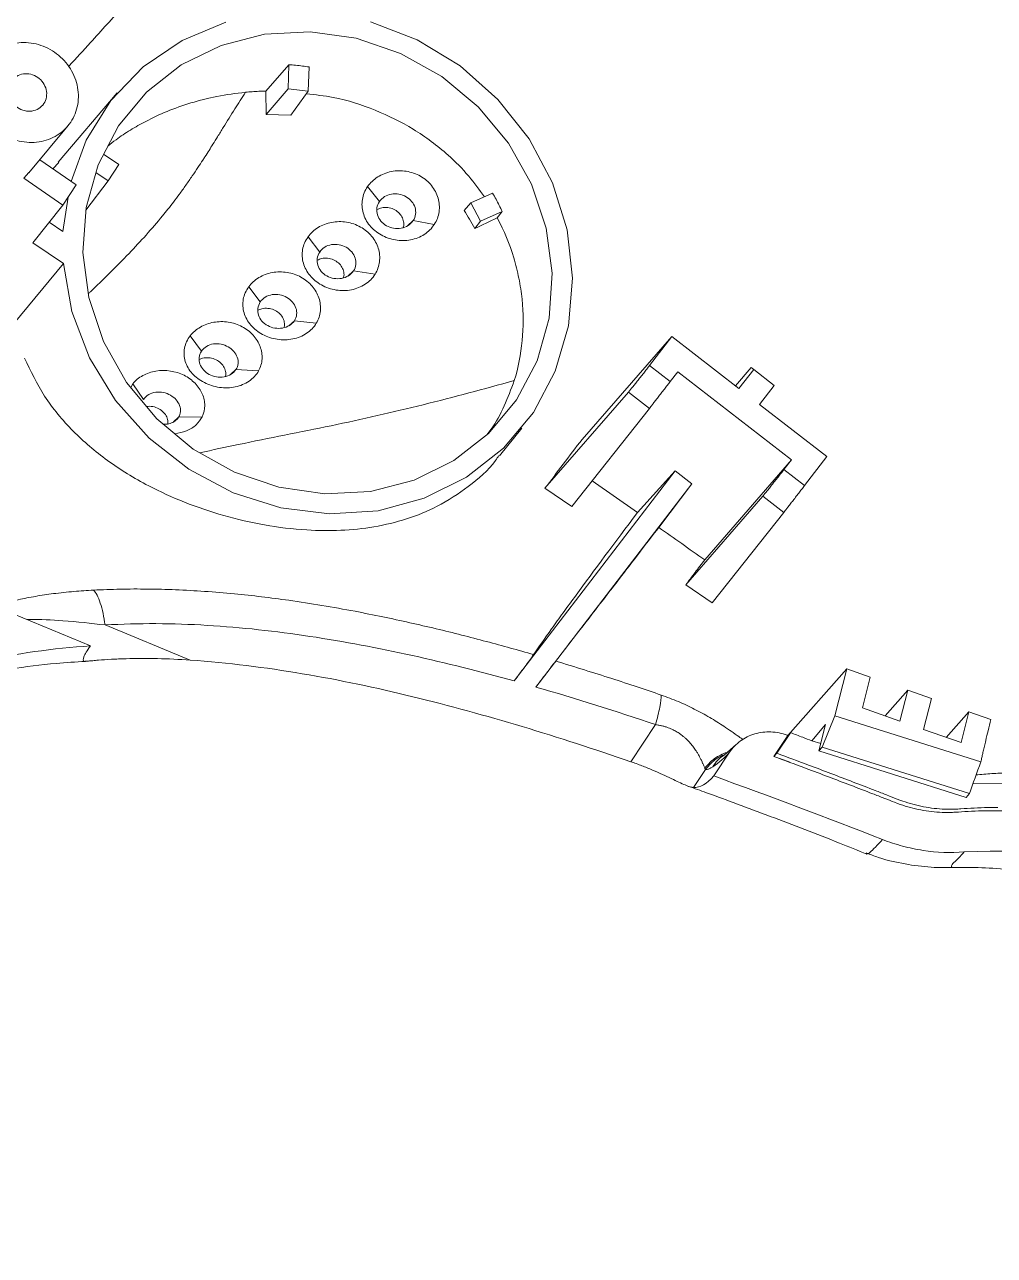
# Model space of a CAD drawing. Header units: inches. Extents: x 1424 to 4050, y 1126 to 1517.
# Drawn here: x 2756.88 to 2779.24, y 1228.74 to 1257.14 of the extents above; entities that cross this region are included whole.
import ezdxf

# ---------------------------------------------------------------- set-up
doc = ezdxf.new("R2010")
doc.units = ezdxf.units.IN
doc.header["$LTSCALE"] = 15

msp = doc.modelspace()

# ---------------------------------------------------------------- linework, layer by layer
at = {"color": 7, "linetype": 'Continuous', "lineweight": 15}
for p, q in [((2762.973, 1256.216), (2762.44, 1255.608)), ((2762.953, 1255.66), (2762.973, 1256.216)), ((2763.421, 1255.609), (2763.441, 1256.165)), ((2759.016, 1255.569), (2757.653, 1253.971)), ((2762.44, 1255.608), (2762.451, 1255.066)), ((2762.451, 1255.066), (2762.953, 1255.66)), ((2762.953, 1255.66), (2763.421, 1255.609)), ((2763.421, 1255.609), (2763.018, 1255.055)), ((2762.451, 1255.066), (2763.018, 1255.055)), ((2756.98, 1253.723), (2757.884, 1254.813)), ((2759.05, 1253.911), (2758.701, 1254.152)), ((2757.228, 1254.022), (2758.067, 1253.443)), ((2757.53, 1253.813), (2757.666, 1253.958)), ((2758.803, 1253.539), (2759.05, 1253.911)), ((2756.858, 1253.599), (2756.973, 1253.729)), ((2757.758, 1252.979), (2756.858, 1253.599)), ((2758.803, 1253.539), (2758.523, 1253.732)), ((2758.067, 1253.443), (2757.758, 1252.979)), ((2758.292, 1252.859), (2758.803, 1253.539)), ((2765.062, 1253.059), (2764.789, 1253.403)), ((2757.072, 1252.109), (2757.758, 1252.979)), ((2757.761, 1252.369), (2757.881, 1253.163)), ((2767.172, 1253.026), (2767.012, 1252.855)), ((2767.172, 1253.026), (2767.672, 1253.25)), ((2767.392, 1252.603), (2767.172, 1253.026)), ((2767.892, 1252.828), (2767.392, 1252.603)), ((2767.778, 1252.681), (2767.892, 1252.828)), ((2757.447, 1252.585), (2757.761, 1252.369)), ((2766.327, 1252.53), (2765.839, 1252.62)), ((2767.392, 1252.603), (2767.262, 1252.44)), ((2763.683, 1251.894), (2763.414, 1252.242)), ((2757.773, 1251.626), (2757.072, 1252.109)), ((2757.773, 1251.626), (2756.64, 1250.255)), ((2764.96, 1251.383), (2764.464, 1251.458)), ((2762.313, 1250.741), (2762.048, 1251.092)), ((2763.606, 1250.253), (2763.1, 1250.31)), ((2760.958, 1249.605), (2760.699, 1249.962)), ((2771.803, 1249.944), (2769.734, 1247.57)), ((2771.29, 1249.276), (2771.803, 1249.944)), ((2771.803, 1249.944), (2773.351, 1248.743)), ((2762.274, 1249.152), (2761.753, 1249.182)), ((2771.767, 1248.906), (2771.29, 1249.276)), ((2771.939, 1249.132), (2771.767, 1248.906)), ((2774.56, 1247.099), (2771.939, 1249.132)), ((2773.634, 1249.227), (2773.268, 1248.807)), ((2773.351, 1248.743), (2773.691, 1249.186)), ((2773.691, 1249.186), (2773.634, 1249.227)), ((2773.691, 1249.186), (2774.167, 1248.816)), ((2759.325, 1248.771), (2759.372, 1248.856)), ((2759.624, 1248.495), (2759.372, 1248.856)), ((2774.167, 1248.816), (2773.827, 1248.374)), ((2768.877, 1246.442), (2770.802, 1248.662)), ((2770.802, 1248.662), (2771.287, 1248.286)), ((2771.287, 1248.286), (2769.494, 1246.02)), ((2773.827, 1248.374), (2775.376, 1247.173)), ((2760.974, 1248.092), (2760.431, 1248.083)), ((2767.827, 1247.19), (2768.344, 1247.831)), ((2772.561, 1244.793), (2774.56, 1247.099)), ((2774.387, 1246.874), (2774.56, 1247.099)), ((2775.376, 1247.173), (2774.864, 1246.505)), ((2768.167, 1241.997), (2771.882, 1246.842)), ((2771.882, 1246.842), (2771.012, 1245.882)), ((2771.882, 1246.842), (2772.263, 1246.547)), ((2774.864, 1246.505), (2774.387, 1246.874)), ((2772.263, 1246.547), (2768.667, 1241.856)), ((2769.966, 1246.616), (2771.012, 1245.882)), ((2771.502, 1245.538), (2772.263, 1246.547)), ((2768.877, 1246.442), (2769.494, 1246.02)), ((2772.128, 1244.217), (2773.899, 1246.26)), ((2773.899, 1246.26), (2774.384, 1245.884)), ((2774.384, 1245.884), (2772.736, 1243.8)), ((2772.128, 1244.217), (2772.736, 1243.8)), ((2758.4, 1242.805), (2756.614, 1243.543)), ((2758.735, 1243.288), (2760.698, 1242.477)), ((2775.838, 1242.276), (2774.479, 1240.738)), ((2775.562, 1241.194), (2775.838, 1242.276)), ((2776.38, 1242.086), (2775.838, 1242.276)), ((2776.38, 1242.086), (2776.198, 1241.373)), ((2777.247, 1241.782), (2776.723, 1241.189)), ((2777.065, 1241.069), (2777.247, 1241.782)), ((2777.789, 1241.592), (2777.247, 1241.782)), ((2777.065, 1241.069), (2776.198, 1241.373)), ((2777.789, 1241.592), (2777.607, 1240.879)), ((2775.271, 1240.472), (2775.562, 1241.194)), ((2775.562, 1241.194), (2778.929, 1240.128)), ((2778.133, 1240.695), (2778.656, 1241.288)), ((2778.656, 1241.288), (2778.474, 1240.575)), ((2779.16, 1241.111), (2778.656, 1241.288)), ((2771.427, 1240.989), (2770.857, 1240.134)), ((2774.54, 1240.803), (2774.223, 1240.328)), ((2774.54, 1240.803), (2774.48, 1240.738)), ((2775.031, 1240.615), (2775.35, 1240.991)), ((2775.35, 1240.991), (2775.196, 1240.384)), ((2778.474, 1240.575), (2777.607, 1240.879)), ((2773.289, 1240.533), (2773.015, 1240.289)), ((2774.159, 1240.256), (2774.48, 1240.738)), ((2775.238, 1240.55), (2775.031, 1240.615)), ((2773.135, 1240.351), (2772.771, 1239.804)), ((2774.159, 1240.256), (2774.223, 1240.328)), ((2774.293, 1240.206), (2774.521, 1240.12)), ((2774.531, 1240.117), (2774.293, 1240.206)), ((2775.271, 1240.472), (2775.196, 1240.384)), ((2775.196, 1240.384), (2778.593, 1239.308)), ((2778.664, 1239.397), (2775.271, 1240.472)), ((2772.582, 1239.953), (2772.305, 1239.538)), ((2779.488, 1239.642), (2778.746, 1239.625)), ((2778.593, 1239.308), (2778.664, 1239.397))]:
    msp.add_line(p, q, dxfattribs=at)
at = {"color": 8, "linetype": 'Continuous', "lineweight": 15}
for p, q in [((2765.707, 1252.498), (2765.839, 1252.62)), ((2764.334, 1251.339), (2764.464, 1251.458)), ((2762.973, 1250.194), (2763.1, 1250.31)), ((2761.63, 1249.069), (2761.753, 1249.182)), ((2760.314, 1247.976), (2760.431, 1248.083))]:
    msp.add_line(p, q, dxfattribs=at)
at = {"color": 7, "linetype": 'Continuous', "lineweight": 15, "flags": 128}
for points in [[(2764.855, 1257.206), (2765.932, 1256.792), (2766.924, 1256.188), (2767.795, 1255.416), (2768.512, 1254.505), (2769.05, 1253.488), (2769.388, 1252.404), (2769.513, 1251.291), (2769.422, 1250.192), (2769.117, 1249.146), (2768.61, 1248.193), (2767.92, 1247.366), (2767.071, 1246.698), (2766.096, 1246.212), (2765.03, 1245.926), (2763.912, 1245.851), (2762.784, 1245.99), (2761.688, 1246.337), (2760.663, 1246.881), (2759.748, 1247.599), (2758.976, 1248.468), (2758.376, 1249.453), (2757.97, 1250.519), (2757.773, 1251.626), (2757.773, 1251.626)], [(2757.95, 1253.524), (2758.298, 1254.474), (2758.869, 1255.389), (2759.615, 1256.165), (2760.51, 1256.775), (2761.52, 1257.196)], [(2768.225, 1248.483), (2767.577, 1247.706), (2766.779, 1247.08), (2765.859, 1246.629), (2764.854, 1246.371), (2763.802, 1246.315), (2762.743, 1246.465), (2761.719, 1246.814), (2760.768, 1247.348), (2759.928, 1248.047), (2759.23, 1248.885), (2758.701, 1249.828), (2758.362, 1250.842), (2758.225, 1251.886), (2758.296, 1252.921), (2758.573, 1253.907), (2759.043, 1254.806), (2759.691, 1255.584), (2760.49, 1256.21), (2761.409, 1256.661), (2762.414, 1256.919), (2763.466, 1256.974), (2764.525, 1256.825), (2765.549, 1256.476), (2766.5, 1255.942), (2767.34, 1255.242), (2768.039, 1254.405), (2768.567, 1253.461), (2768.907, 1252.448), (2769.043, 1251.403), (2768.972, 1250.368), (2768.696, 1249.382), (2768.225, 1248.483)], [(2774.48, 1240.738), (2774.471, 1240.741), (2774.465, 1240.743)]]:
    msp.add_lwpolyline(points, dxfattribs=at)
at = {"color": 7, "linetype": 'Continuous', "lineweight": 15}
msp.add_arc((2779.222, 1227.597), 10.475, 41.7768, 93.7004, dxfattribs=at)
for points, knots in [([(2750.883, 1252.452), (2751.082, 1252.62), (2751.505, 1252.975), (2752.177, 1253.538), (2752.964, 1254.199), (2753.826, 1254.929), (2754.997, 1255.946), (2756.382, 1257.209), (2757.893, 1258.726), (2759.447, 1260.423), (2760.741, 1261.931), (2761.848, 1263.284), (2762.552, 1264.167), (2763.168, 1264.956), (2763.698, 1265.642), (2764.046, 1266.1), (2764.219, 1266.328)], [0, 0, 0, 0, 0.0413079, 0.0874621, 0.1384359, 0.2032759, 0.2648709, 0.3814118, 0.4959422, 0.598211, 0.7386187, 0.8029714, 0.8674265, 0.9121455, 0.9563352, 1, 1, 1, 1]), ([(2774.743, 1266.264), (2775.16, 1265.848), (2775.586, 1265.444), (2776.462, 1264.67), (2776.913, 1264.301), (2778.306, 1263.251), (2779.286, 1262.624), (2780.831, 1261.787), (2781.359, 1261.526), (2782.424, 1261.045), (2782.961, 1260.824), (2784.047, 1260.423), (2784.595, 1260.242), (2785.701, 1259.919), (2786.26, 1259.777), (2787.946, 1259.392), (2789.084, 1259.19), (2790.787, 1258.866), (2791.353, 1258.754), (2792.479, 1258.508), (2793.039, 1258.373), (2795.817, 1257.637), (2797.981, 1256.848), (2801.151, 1255.414), (2802.195, 1254.894), (2803.743, 1254.056), (2804.257, 1253.766), (2805.277, 1253.169), (2805.783, 1252.862), (2808.28, 1251.293), (2810.186, 1249.926), (2813.817, 1246.969), (2815.541, 1245.379), (2817.559, 1243.223), (2817.957, 1242.783), (2818.733, 1241.887), (2819.112, 1241.432), (2820.218, 1240.047), (2820.916, 1239.094), (2821.567, 1238.109)], [0, 0, 0, 0, 0.03125, 0.03125, 0.0625, 0.0625, 0.125, 0.125, 0.15625, 0.15625, 0.1875, 0.1875, 0.21875, 0.21875, 0.25, 0.25, 0.3125, 0.3125, 0.34375, 0.34375, 0.375, 0.375, 0.5, 0.5, 0.5625, 0.5625, 0.59375, 0.59375, 0.625, 0.625, 0.75, 0.75, 0.875, 0.875, 0.90625, 0.90625, 0.9375, 0.9375, 1, 1, 1, 1]), ([(2756.33, 1254.646), (2756.2, 1254.736), (2756.086, 1254.849), (2755.908, 1255.108), (2755.844, 1255.252), (2755.775, 1255.551), (2755.77, 1255.705), (2755.821, 1255.998), (2755.876, 1256.137), (2756.038, 1256.381), (2756.145, 1256.484), (2756.394, 1256.641), (2756.537, 1256.693), (2756.835, 1256.738), (2756.991, 1256.731), (2757.293, 1256.659), (2757.439, 1256.594), (2757.699, 1256.415), (2757.813, 1256.301), (2757.991, 1256.043), (2758.055, 1255.898), (2758.124, 1255.6), (2758.129, 1255.446), (2758.078, 1255.153), (2758.023, 1255.013), (2757.861, 1254.77), (2757.754, 1254.666), (2757.505, 1254.51), (2757.362, 1254.458), (2757.064, 1254.412), (2756.908, 1254.419), (2756.606, 1254.492), (2756.46, 1254.557), (2756.33, 1254.646)], [0, 0, 0, 0, 0.0625, 0.0625, 0.125, 0.125, 0.1875, 0.1875, 0.25, 0.25, 0.3125, 0.3125, 0.375, 0.375, 0.4375, 0.4375, 0.5, 0.5, 0.5625, 0.5625, 0.625, 0.625, 0.6875, 0.6875, 0.75, 0.75, 0.8125, 0.8125, 0.875, 0.875, 0.9375, 0.9375, 1, 1, 1, 1]), ([(2763.441, 1256.165), (2763.389, 1256.172), (2763.285, 1256.187), (2763.129, 1256.204), (2763.025, 1256.212), (2762.973, 1256.216)], [0, 0, 0, 0, 0.33338, 0.66662, 1, 1, 1, 1]), ([(2756.717, 1255.227), (2756.815, 1255.16), (2756.936, 1255.131), (2757.16, 1255.165), (2757.261, 1255.228), (2757.383, 1255.41), (2757.403, 1255.529), (2757.351, 1255.752), (2757.279, 1255.857), (2757.084, 1255.991), (2756.963, 1256.02), (2756.739, 1255.986), (2756.638, 1255.923), (2756.516, 1255.74), (2756.496, 1255.622), (2756.548, 1255.398), (2756.62, 1255.294), (2756.717, 1255.227)], [0, 0, 0, 0, 0.125, 0.125, 0.25, 0.25, 0.375, 0.375, 0.5, 0.5, 0.625, 0.625, 0.75, 0.75, 0.875, 0.875, 1, 1, 1, 1]), ([(2761.969, 1255.58), (2761.75, 1255.553), (2761.324, 1255.5), (2760.72, 1255.345), (2760.17, 1255.15), (2759.706, 1254.934), (2759.317, 1254.711), (2759.024, 1254.519), (2758.86, 1254.387), (2758.797, 1254.337)], [0, 0, 0, 0, 0.188322, 0.366037, 0.533289, 0.690247, 0.810237, 0.927923, 1, 1, 1, 1]), ([(2761.969, 1255.58), (2762.022, 1255.585), (2762.126, 1255.594), (2762.283, 1255.603), (2762.388, 1255.606), (2762.44, 1255.608)], [0, 0, 0, 0, 0.333724, 0.66696, 1, 1, 1, 1]), ([(2763.376, 1255.547), (2763.584, 1255.523), (2764.131, 1255.461), (2764.968, 1255.189), (2765.867, 1254.747), (2766.579, 1254.213), (2767.118, 1253.674), (2767.365, 1253.328), (2767.481, 1253.165)], [0, 0, 0, 0, 0.125811, 0.330685, 0.529913, 0.735304, 0.875297, 1, 1, 1, 1]), ([(2764.789, 1253.403), (2764.819, 1253.447), (2764.854, 1253.487), (2764.932, 1253.562), (2764.976, 1253.597), (2765.07, 1253.656), (2765.12, 1253.681), (2765.225, 1253.723), (2765.28, 1253.74), (2765.449, 1253.774), (2765.567, 1253.776), (2765.795, 1253.739), (2765.907, 1253.7), (2766.055, 1253.616), (2766.103, 1253.583), (2766.189, 1253.51), (2766.228, 1253.47), (2766.297, 1253.384), (2766.328, 1253.337), (2766.379, 1253.241), (2766.399, 1253.191), (2766.444, 1253.036), (2766.451, 1252.929), (2766.423, 1252.719), (2766.384, 1252.62), (2766.327, 1252.53)], [0, 0, 0, 0, 0.0625, 0.0625, 0.125, 0.125, 0.1875, 0.1875, 0.25, 0.25, 0.375, 0.375, 0.5, 0.5, 0.5625, 0.5625, 0.625, 0.625, 0.6875, 0.6875, 0.75, 0.75, 0.875, 0.875, 1, 1, 1, 1]), ([(2766.327, 1252.53), (2766.297, 1252.484), (2766.263, 1252.442), (2766.186, 1252.365), (2766.142, 1252.33), (2766.048, 1252.269), (2765.998, 1252.244), (2765.892, 1252.202), (2765.836, 1252.185), (2765.666, 1252.153), (2765.545, 1252.152), (2765.314, 1252.192), (2765.2, 1252.232), (2765.049, 1252.318), (2765, 1252.351), (2764.913, 1252.424), (2764.873, 1252.464), (2764.766, 1252.594), (2764.715, 1252.691), (2764.672, 1252.847), (2764.663, 1252.899), (2764.657, 1253.004), (2764.659, 1253.058), (2764.685, 1253.213), (2764.727, 1253.313), (2764.789, 1253.403)], [0, 0, 0, 0, 0.0625, 0.0625, 0.125, 0.125, 0.1875, 0.1875, 0.25, 0.25, 0.375, 0.375, 0.5, 0.5, 0.5625, 0.5625, 0.625, 0.625, 0.75, 0.75, 0.8125, 0.8125, 0.875, 0.875, 1, 1, 1, 1]), ([(2765.062, 1253.059), (2765.032, 1253.014), (2765.012, 1252.963), (2764.997, 1252.858), (2765.002, 1252.804), (2765.032, 1252.701), (2765.059, 1252.651), (2765.13, 1252.566), (2765.175, 1252.529), (2765.325, 1252.445), (2765.448, 1252.424), (2765.678, 1252.466), (2765.78, 1252.53), (2765.839, 1252.62)], [0, 0, 0, 0, 0.125, 0.125, 0.25, 0.25, 0.375, 0.375, 0.5, 0.5, 0.75, 0.75, 1, 1, 1, 1]), ([(2765.839, 1252.62), (2765.869, 1252.665), (2765.888, 1252.715), (2765.902, 1252.818), (2765.897, 1252.871), (2765.85, 1253.022), (2765.774, 1253.113), (2765.624, 1253.199), (2765.569, 1253.219), (2765.453, 1253.24), (2765.394, 1253.241), (2765.223, 1253.212), (2765.122, 1253.149), (2765.062, 1253.059)], [0, 0, 0, 0, 0.125, 0.125, 0.25, 0.25, 0.5, 0.5, 0.625, 0.625, 0.75, 0.75, 1, 1, 1, 1]), ([(2767.892, 1252.828), (2767.869, 1252.875), (2767.824, 1252.971), (2767.75, 1253.112), (2767.698, 1253.204), (2767.672, 1253.25)], [0, 0, 0, 0, 0.33338, 0.66662, 1, 1, 1, 1]), ([(2765.605, 1252.46), (2765.608, 1252.465), (2765.627, 1252.507), (2765.621, 1252.596), (2765.584, 1252.712), (2765.503, 1252.814), (2765.389, 1252.889), (2765.253, 1252.926), (2765.118, 1252.923), (2765.042, 1252.888), (2765.008, 1252.873)], [0, 0, 0, 0, 0.022625, 0.159161, 0.298187, 0.439692, 0.584069, 0.731285, 0.876978, 1, 1, 1, 1]), ([(2767.012, 1252.855), (2767.053, 1252.787), (2767.137, 1252.649), (2767.22, 1252.51), (2767.262, 1252.44)], [0, 0, 0, 0, 0.495847, 1, 1, 1, 1]), ([(2763.414, 1252.242), (2763.475, 1252.327), (2763.554, 1252.401), (2763.694, 1252.488), (2763.744, 1252.512), (2763.848, 1252.552), (2763.904, 1252.568), (2764.071, 1252.6), (2764.189, 1252.602), (2764.415, 1252.565), (2764.526, 1252.526), (2764.723, 1252.416), (2764.811, 1252.343), (2764.916, 1252.217), (2764.947, 1252.172), (2764.998, 1252.078), (2765.019, 1252.03), (2765.05, 1251.929), (2765.06, 1251.877), (2765.069, 1251.774), (2765.068, 1251.723), (2765.05, 1251.568), (2765.015, 1251.472), (2764.96, 1251.383)], [0, 0, 0, 0, 0.125, 0.125, 0.1875, 0.1875, 0.25, 0.25, 0.375, 0.375, 0.5, 0.5, 0.625, 0.625, 0.6875, 0.6875, 0.75, 0.75, 0.8125, 0.8125, 0.875, 0.875, 1, 1, 1, 1]), ([(2767.778, 1252.681), (2767.936, 1252.383), (2768.062, 1252.077), (2768.204, 1251.607), (2768.244, 1251.448), (2768.308, 1251.128), (2768.333, 1250.966), (2768.382, 1250.481), (2768.383, 1250.163), (2768.323, 1249.535), (2768.262, 1249.224), (2768.171, 1248.926)], [0, 0, 0, 0, 0.25, 0.25, 0.375, 0.375, 0.5, 0.5, 0.75, 0.75, 1, 1, 1, 1]), ([(2764.96, 1251.383), (2764.931, 1251.337), (2764.898, 1251.295), (2764.822, 1251.217), (2764.778, 1251.181), (2764.684, 1251.12), (2764.634, 1251.094), (2764.528, 1251.051), (2764.472, 1251.034), (2764.3, 1251), (2764.179, 1250.999), (2764.003, 1251.027), (2763.944, 1251.042), (2763.832, 1251.081), (2763.778, 1251.105), (2763.675, 1251.162), (2763.626, 1251.195), (2763.538, 1251.268), (2763.497, 1251.307), (2763.389, 1251.437), (2763.337, 1251.534), (2763.293, 1251.689), (2763.285, 1251.741), (2763.278, 1251.846), (2763.281, 1251.899), (2763.308, 1252.054), (2763.351, 1252.153), (2763.414, 1252.242)], [0, 0, 0, 0, 0.0625, 0.0625, 0.125, 0.125, 0.1875, 0.1875, 0.25, 0.25, 0.375, 0.375, 0.4375, 0.4375, 0.5, 0.5, 0.5625, 0.5625, 0.625, 0.625, 0.75, 0.75, 0.8125, 0.8125, 0.875, 0.875, 1, 1, 1, 1]), ([(2763.683, 1251.894), (2763.653, 1251.849), (2763.634, 1251.798), (2763.62, 1251.694), (2763.624, 1251.641), (2763.656, 1251.539), (2763.683, 1251.49), (2763.754, 1251.406), (2763.799, 1251.369), (2763.95, 1251.286), (2764.073, 1251.265), (2764.303, 1251.306), (2764.405, 1251.37), (2764.464, 1251.458)], [0, 0, 0, 0, 0.125, 0.125, 0.25, 0.25, 0.375, 0.375, 0.5, 0.5, 0.75, 0.75, 1, 1, 1, 1]), ([(2764.464, 1251.458), (2764.493, 1251.503), (2764.511, 1251.552), (2764.524, 1251.654), (2764.519, 1251.706), (2764.471, 1251.855), (2764.395, 1251.945), (2764.245, 1252.031), (2764.189, 1252.051), (2764.074, 1252.073), (2764.015, 1252.074), (2763.843, 1252.046), (2763.742, 1251.983), (2763.683, 1251.894)], [0, 0, 0, 0, 0.125, 0.125, 0.25, 0.25, 0.5, 0.5, 0.625, 0.625, 0.75, 0.75, 1, 1, 1, 1]), ([(2764.228, 1251.298), (2764.231, 1251.303), (2764.249, 1251.344), (2764.242, 1251.431), (2764.204, 1251.546), (2764.12, 1251.647), (2764.005, 1251.722), (2763.868, 1251.757), (2763.735, 1251.754), (2763.662, 1251.721), (2763.63, 1251.706)], [0, 0, 0, 0, 0.018948, 0.15662, 0.297759, 0.44185, 0.588738, 0.738101, 0.884306, 1, 1, 1, 1]), ([(2762.048, 1251.092), (2762.11, 1251.175), (2762.189, 1251.246), (2762.328, 1251.331), (2762.378, 1251.354), (2762.481, 1251.393), (2762.536, 1251.409), (2762.702, 1251.44), (2762.819, 1251.441), (2763.044, 1251.405), (2763.154, 1251.368), (2763.35, 1251.26), (2763.438, 1251.189), (2763.544, 1251.067), (2763.575, 1251.023), (2763.627, 1250.932), (2763.649, 1250.885), (2763.681, 1250.787), (2763.692, 1250.736), (2763.703, 1250.636), (2763.704, 1250.586), (2763.69, 1250.435), (2763.658, 1250.34), (2763.606, 1250.253)], [0, 0, 0, 0, 0.125, 0.125, 0.1875, 0.1875, 0.25, 0.25, 0.375, 0.375, 0.5, 0.5, 0.625, 0.625, 0.6875, 0.6875, 0.75, 0.75, 0.8125, 0.8125, 0.875, 0.875, 1, 1, 1, 1]), ([(2763.606, 1250.253), (2763.578, 1250.206), (2763.546, 1250.164), (2763.471, 1250.085), (2763.428, 1250.049), (2763.335, 1249.987), (2763.285, 1249.96), (2763.178, 1249.917), (2763.121, 1249.9), (2762.948, 1249.865), (2762.825, 1249.863), (2762.646, 1249.89), (2762.587, 1249.904), (2762.473, 1249.943), (2762.418, 1249.966), (2762.261, 1250.05), (2762.169, 1250.123), (2762.059, 1250.251), (2762.027, 1250.297), (2761.975, 1250.391), (2761.954, 1250.442), (2761.925, 1250.544), (2761.916, 1250.595), (2761.909, 1250.699), (2761.912, 1250.752), (2761.939, 1250.905), (2761.984, 1251.004), (2762.048, 1251.092)], [0, 0, 0, 0, 0.0625, 0.0625, 0.125, 0.125, 0.1875, 0.1875, 0.25, 0.25, 0.375, 0.375, 0.4375, 0.4375, 0.5, 0.5, 0.625, 0.625, 0.6875, 0.6875, 0.75, 0.75, 0.8125, 0.8125, 0.875, 0.875, 1, 1, 1, 1]), ([(2762.313, 1250.741), (2762.284, 1250.696), (2762.265, 1250.646), (2762.252, 1250.543), (2762.257, 1250.49), (2762.29, 1250.389), (2762.317, 1250.341), (2762.389, 1250.258), (2762.434, 1250.223), (2762.585, 1250.141), (2762.709, 1250.119), (2762.94, 1250.16), (2763.043, 1250.223), (2763.1, 1250.31)], [0, 0, 0, 0, 0.125, 0.125, 0.25, 0.25, 0.375, 0.375, 0.5, 0.5, 0.75, 0.75, 1, 1, 1, 1]), ([(2763.1, 1250.31), (2763.129, 1250.354), (2763.146, 1250.402), (2763.157, 1250.502), (2763.152, 1250.553), (2763.103, 1250.699), (2763.027, 1250.789), (2762.827, 1250.903), (2762.703, 1250.929), (2762.474, 1250.892), (2762.372, 1250.83), (2762.313, 1250.741)], [0, 0, 0, 0, 0.125, 0.125, 0.25, 0.25, 0.5, 0.5, 0.75, 0.75, 1, 1, 1, 1]), ([(2762.862, 1250.15), (2762.864, 1250.154), (2762.881, 1250.193), (2762.872, 1250.279), (2762.833, 1250.393), (2762.748, 1250.494), (2762.629, 1250.567), (2762.491, 1250.601), (2762.361, 1250.597), (2762.291, 1250.564), (2762.262, 1250.551)], [0, 0, 0, 0, 0.014831, 0.154367, 0.297593, 0.44499, 0.595576, 0.746346, 0.893527, 1, 1, 1, 1]), ([(2760.699, 1249.962), (2760.73, 1250.001), (2760.765, 1250.037), (2760.843, 1250.104), (2760.886, 1250.135), (2760.979, 1250.188), (2761.027, 1250.211), (2761.13, 1250.248), (2761.184, 1250.263), (2761.349, 1250.292), (2761.464, 1250.294), (2761.687, 1250.259), (2761.796, 1250.222), (2761.991, 1250.119), (2762.078, 1250.052), (2762.219, 1249.896), (2762.275, 1249.807), (2762.327, 1249.667), (2762.34, 1249.618), (2762.354, 1249.522), (2762.357, 1249.474), (2762.351, 1249.378), (2762.343, 1249.33), (2762.316, 1249.239), (2762.298, 1249.195), (2762.274, 1249.152)], [0, 0, 0, 0, 0.0625, 0.0625, 0.125, 0.125, 0.1875, 0.1875, 0.25, 0.25, 0.375, 0.375, 0.5, 0.5, 0.625, 0.625, 0.75, 0.75, 0.8125, 0.8125, 0.875, 0.875, 0.9375, 0.9375, 1, 1, 1, 1]), ([(2762.274, 1249.152), (2762.248, 1249.106), (2762.217, 1249.062), (2762.144, 1248.983), (2762.102, 1248.947), (2761.964, 1248.852), (2761.854, 1248.806), (2761.62, 1248.758), (2761.495, 1248.755), (2761.311, 1248.78), (2761.25, 1248.794), (2761.133, 1248.83), (2761.077, 1248.853), (2760.97, 1248.909), (2760.919, 1248.941), (2760.826, 1249.011), (2760.783, 1249.049), (2760.707, 1249.133), (2760.675, 1249.177), (2760.621, 1249.27), (2760.6, 1249.32), (2760.555, 1249.47), (2760.548, 1249.576), (2760.576, 1249.727), (2760.593, 1249.777), (2760.638, 1249.873), (2760.666, 1249.918), (2760.699, 1249.962)], [0, 0, 0, 0, 0.0625, 0.0625, 0.125, 0.125, 0.25, 0.25, 0.375, 0.375, 0.4375, 0.4375, 0.5, 0.5, 0.5625, 0.5625, 0.625, 0.625, 0.6875, 0.6875, 0.75, 0.75, 0.875, 0.875, 0.9375, 0.9375, 1, 1, 1, 1]), ([(2760.958, 1249.605), (2760.929, 1249.561), (2760.911, 1249.511), (2760.899, 1249.409), (2760.906, 1249.358), (2760.939, 1249.259), (2760.967, 1249.212), (2761.04, 1249.132), (2761.085, 1249.097), (2761.186, 1249.044), (2761.243, 1249.025), (2761.36, 1249.006), (2761.421, 1249.005), (2761.537, 1249.025), (2761.592, 1249.045), (2761.687, 1249.103), (2761.725, 1249.14), (2761.753, 1249.182)], [0, 0, 0, 0, 0.125, 0.125, 0.25, 0.25, 0.375, 0.375, 0.5, 0.5, 0.625, 0.625, 0.75, 0.75, 0.875, 0.875, 1, 1, 1, 1]), ([(2761.753, 1249.182), (2761.78, 1249.225), (2761.796, 1249.271), (2761.806, 1249.368), (2761.8, 1249.417), (2761.75, 1249.56), (2761.674, 1249.648), (2761.524, 1249.734), (2761.468, 1249.756), (2761.352, 1249.779), (2761.291, 1249.781), (2761.176, 1249.764), (2761.122, 1249.745), (2761.027, 1249.687), (2760.988, 1249.65), (2760.958, 1249.605)], [0, 0, 0, 0, 0.125, 0.125, 0.25, 0.25, 0.5, 0.5, 0.625, 0.625, 0.75, 0.75, 0.875, 0.875, 1, 1, 1, 1]), ([(2756.88, 1249.448), (2757.021, 1249.149), (2757.308, 1248.541), (2757.969, 1247.754), (2758.776, 1247.062), (2759.651, 1246.524), (2760.562, 1246.107), (2761.462, 1245.801), (2762.419, 1245.579), (2763.332, 1245.468), (2764.181, 1245.459), (2764.956, 1245.54), (2765.702, 1245.722), (2766.438, 1246.022), (2767.126, 1246.474), (2767.601, 1246.878), (2767.792, 1247.16), (2767.817, 1247.196)], [0, 0, 0, 0, 0.082904, 0.168339, 0.251181, 0.336222, 0.402664, 0.470798, 0.537361, 0.606607, 0.663523, 0.721898, 0.783021, 0.84546, 0.916301, 0.989069, 1, 1, 1, 1]), ([(2761.511, 1249.022), (2761.512, 1249.024), (2761.527, 1249.061), (2761.517, 1249.144), (2761.475, 1249.257), (2761.386, 1249.357), (2761.264, 1249.429), (2761.124, 1249.46), (2760.998, 1249.454), (2760.934, 1249.423), (2760.909, 1249.412)], [0, 0, 0, 0, 0.008051, 0.150961, 0.298953, 0.452, 0.607278, 0.760964, 0.908836, 1, 1, 1, 1]), ([(2759.372, 1248.856), (2759.403, 1248.893), (2759.438, 1248.927), (2759.516, 1248.99), (2759.56, 1249.018), (2759.651, 1249.068), (2759.699, 1249.089), (2759.801, 1249.124), (2759.854, 1249.137), (2760.124, 1249.184), (2760.362, 1249.147), (2760.652, 1249.001), (2760.739, 1248.937), (2760.846, 1248.828), (2760.879, 1248.788), (2760.934, 1248.707), (2760.958, 1248.665), (2760.996, 1248.578), (2761.01, 1248.532), (2761.03, 1248.442), (2761.034, 1248.397), (2761.034, 1248.262), (2761.014, 1248.174), (2760.974, 1248.092)], [0, 0, 0, 0, 0.0625, 0.0625, 0.125, 0.125, 0.1875, 0.1875, 0.25, 0.25, 0.5, 0.5, 0.625, 0.625, 0.6875, 0.6875, 0.75, 0.75, 0.8125, 0.8125, 0.875, 0.875, 1, 1, 1, 1]), ([(2770.802, 1248.662), (2770.807, 1248.668), (2770.817, 1248.679), (2770.836, 1248.702), (2770.857, 1248.728), (2770.89, 1248.768), (2770.939, 1248.828), (2771.007, 1248.913), (2771.08, 1249.005), (2771.154, 1249.099), (2771.225, 1249.191), (2771.269, 1249.248), (2771.29, 1249.276)], [0, 0, 0, 0, 0.060285, 0.120079, 0.179915, 0.240325, 0.370059, 0.500135, 0.629868, 0.759942, 0.879888, 1, 1, 1, 1]), ([(2768.171, 1248.926), (2767.473, 1248.736), (2766.075, 1248.356), (2763.949, 1247.875), (2762.221, 1247.543), (2761.214, 1247.326), (2760.919, 1247.263)], [0, 0, 0, 0, 0.292523, 0.58533, 0.878447, 1, 1, 1, 1]), ([(2767.541, 1247.677), (2767.572, 1247.717), (2767.729, 1247.923), (2767.95, 1248.339), (2768.097, 1248.73), (2768.171, 1248.926)], [0, 0, 0, 0, 0.109864, 0.554932, 1, 1, 1, 1]), ([(2771.767, 1248.906), (2771.756, 1248.892), (2771.735, 1248.864), (2771.701, 1248.821), (2771.667, 1248.777), (2771.619, 1248.715), (2771.558, 1248.635), (2771.486, 1248.542), (2771.419, 1248.456), (2771.363, 1248.383), (2771.317, 1248.325), (2771.297, 1248.299), (2771.287, 1248.286)], [0, 0, 0, 0, 0.060283, 0.120075, 0.179908, 0.240316, 0.370048, 0.500123, 0.629857, 0.759934, 0.879883, 1, 1, 1, 1]), ([(2760.431, 1248.083), (2760.456, 1248.123), (2760.47, 1248.166), (2760.478, 1248.258), (2760.471, 1248.304), (2760.437, 1248.396), (2760.411, 1248.44), (2760.34, 1248.522), (2760.297, 1248.558), (2760.196, 1248.617), (2760.139, 1248.64), (2760.021, 1248.665), (2759.96, 1248.668), (2759.843, 1248.652), (2759.787, 1248.633), (2759.693, 1248.577), (2759.653, 1248.539), (2759.624, 1248.495)], [0, 0, 0, 0, 0.125, 0.125, 0.25, 0.25, 0.375, 0.375, 0.5, 0.5, 0.625, 0.625, 0.75, 0.75, 0.875, 0.875, 1, 1, 1, 1]), ([(2760.18, 1247.929), (2760.182, 1247.963), (2760.185, 1248.036), (2760.133, 1248.146), (2760.04, 1248.245), (2759.912, 1248.312), (2759.789, 1248.341), (2759.718, 1248.33), (2759.695, 1248.327)], [0, 0, 0, 0, 0.159559, 0.342998, 0.533018, 0.723835, 0.909116, 1, 1, 1, 1]), ([(2760.082, 1247.919), (2760.123, 1247.921), (2760.21, 1247.924), (2760.324, 1247.974), (2760.395, 1248.032), (2760.423, 1248.071), (2760.431, 1248.083)], [0, 0, 0, 0, 0.280434, 0.585366, 0.87795, 1, 1, 1, 1]), ([(2760.974, 1248.092), (2760.932, 1248.028), (2760.847, 1247.895), (2760.622, 1247.754), (2760.435, 1247.719), (2760.343, 1247.701)], [0, 0, 0, 0, 0.322632, 0.669276, 1, 1, 1, 1]), ([(2773.899, 1246.26), (2773.904, 1246.266), (2773.914, 1246.278), (2773.933, 1246.3), (2773.954, 1246.326), (2773.987, 1246.366), (2774.036, 1246.426), (2774.104, 1246.511), (2774.177, 1246.603), (2774.251, 1246.697), (2774.322, 1246.789), (2774.365, 1246.846), (2774.387, 1246.874)], [0, 0, 0, 0, 0.060285, 0.120079, 0.179915, 0.240325, 0.370059, 0.500135, 0.629868, 0.759942, 0.879888, 1, 1, 1, 1]), ([(2774.864, 1246.505), (2774.853, 1246.491), (2774.831, 1246.463), (2774.798, 1246.419), (2774.764, 1246.375), (2774.716, 1246.313), (2774.655, 1246.233), (2774.583, 1246.14), (2774.516, 1246.054), (2774.46, 1245.982), (2774.414, 1245.923), (2774.394, 1245.897), (2774.384, 1245.884)], [0, 0, 0, 0, 0.060283, 0.120075, 0.179908, 0.240316, 0.370048, 0.500123, 0.629857, 0.759934, 0.879883, 1, 1, 1, 1]), ([(2771.012, 1245.882), (2770.488, 1245.187), (2770.008, 1244.543), (2769.491, 1243.837), (2769.392, 1243.7), (2769.204, 1243.441), (2769.115, 1243.318), (2768.868, 1242.971), (2768.726, 1242.768), (2768.616, 1242.604)], [0, 0, 0, 0, 0.5, 0.5, 0.625, 0.625, 0.75, 0.75, 1, 1, 1, 1]), ([(2769.127, 1242.454), (2769.247, 1242.609), (2769.394, 1242.799), (2769.727, 1243.231), (2769.913, 1243.472), (2770.32, 1244), (2770.541, 1244.287), (2771.005, 1244.891), (2771.249, 1245.208), (2771.502, 1245.538)], [0, 0, 0, 0, 0.25, 0.25, 0.5, 0.5, 0.75, 0.75, 1, 1, 1, 1]), ([(2772.561, 1244.793), (2772.523, 1244.743), (2772.449, 1244.644), (2772.339, 1244.498), (2772.232, 1244.356), (2772.163, 1244.263), (2772.128, 1244.217)], [0, 0, 0, 0, 0.253719, 0.504918, 0.753657, 1, 1, 1, 1]), ([(2768.616, 1242.604), (2768.438, 1242.656), (2768.075, 1242.759), (2767.521, 1242.91), (2766.951, 1243.058), (2766.363, 1243.204), (2765.757, 1243.344), (2765.134, 1243.479), (2764.205, 1243.664), (2763.065, 1243.855), (2761.906, 1243.994), (2761.036, 1244.066), (2760.366, 1244.103), (2759.716, 1244.12), (2759.086, 1244.119), (2758.673, 1244.102), (2758.47, 1244.093)], [0, 0, 0, 0, 0.053736, 0.109025, 0.165881, 0.224323, 0.284354, 0.34598, 0.409215, 0.559507, 0.682037, 0.749351, 0.814796, 0.878379, 0.940114, 1, 1, 1, 1]), ([(2758.735, 1243.288), (2758.71, 1243.471), (2758.672, 1243.652), (2758.577, 1243.938), (2758.522, 1244.041), (2758.47, 1244.094)], [0, 0, 0, 0, 0.5, 0.5, 1, 1, 1, 1]), ([(2758.735, 1243.288), (2759.513, 1243.334), (2760.3, 1243.327), (2761.878, 1243.233), (2762.669, 1243.145), (2764.247, 1242.907), (2765.035, 1242.757), (2766.605, 1242.41), (2767.388, 1242.212), (2768.167, 1241.997)], [0, 0, 0, 0, 0.25, 0.25, 0.5, 0.5, 0.75, 0.75, 1, 1, 1, 1]), ([(2758.4, 1242.805), (2757.531, 1242.752), (2756.682, 1242.627), (2755.019, 1242.263), (2754.204, 1242.023), (2753.4, 1241.746)], [0, 0, 0, 0, 0.5, 0.5, 1, 1, 1, 1]), ([(2758.245, 1242.45), (2758.226, 1242.458), (2758.224, 1242.494), (2758.269, 1242.614), (2758.316, 1242.699), (2758.4, 1242.805)], [0, 0, 0, 0, 0.5, 0.5, 1, 1, 1, 1]), ([(2760.698, 1242.477), (2760.442, 1242.495), (2760.19, 1242.507), (2759.695, 1242.518), (2759.452, 1242.518), (2759.102, 1242.507), (2758.989, 1242.502), (2758.774, 1242.49), (2758.672, 1242.483), (2758.536, 1242.472), (2758.494, 1242.468), (2758.416, 1242.461), (2758.381, 1242.458), (2758.321, 1242.453), (2758.296, 1242.451), (2758.26, 1242.449), (2758.248, 1242.449), (2758.245, 1242.45)], [0, 0, 0, 0, 0.25, 0.25, 0.5, 0.5, 0.625, 0.625, 0.75, 0.75, 0.8125, 0.8125, 0.875, 0.875, 0.9375, 0.9375, 1, 1, 1, 1]), ([(2770.857, 1240.134), (2769.193, 1240.706), (2767.52, 1241.222), (2764.986, 1241.84), (2764.137, 1242.02), (2762.427, 1242.309), (2761.567, 1242.417), (2760.698, 1242.477)], [0, 0, 0, 0, 0.5, 0.5, 0.75, 0.75, 1, 1, 1, 1]), ([(2768.616, 1242.604), (2768.598, 1242.576), (2768.573, 1242.542), (2768.515, 1242.46), (2768.48, 1242.412), (2768.364, 1242.255), (2768.27, 1242.131), (2768.167, 1241.997)], [0, 0, 0, 0, 0.25, 0.25, 0.5, 0.5, 1, 1, 1, 1]), ([(2752.269, 1241.081), (2752.525, 1241.179), (2753.212, 1241.441), (2754.301, 1241.778), (2755.475, 1242.077), (2756.557, 1242.28), (2757.477, 1242.401), (2758.058, 1242.435), (2758.285, 1242.448)], [0, 0, 0, 0, 0.134265, 0.359154, 0.554267, 0.721074, 0.891067, 1, 1, 1, 1]), ([(2768.667, 1241.856), (2768.718, 1241.923), (2768.767, 1241.986), (2768.859, 1242.106), (2768.903, 1242.163), (2768.982, 1242.266), (2769.017, 1242.312), (2769.079, 1242.392), (2769.106, 1242.427), (2769.127, 1242.454)], [0, 0, 0, 0, 0.25, 0.25, 0.5, 0.5, 0.75, 0.75, 1, 1, 1, 1]), ([(2771.557, 1241.672), (2771.373, 1241.735), (2770.994, 1241.864), (2770.406, 1242.057), (2769.78, 1242.256), (2769.349, 1242.387), (2769.127, 1242.454)], [0, 0, 0, 0, 0.227791, 0.470377, 0.727774, 1, 1, 1, 1]), ([(2771.427, 1240.989), (2771.467, 1241.133), (2771.502, 1241.274), (2771.547, 1241.512), (2771.558, 1241.608), (2771.557, 1241.672)], [0, 0, 0, 0, 0.5, 0.5, 1, 1, 1, 1]), ([(2779.16, 1241.111), (2779.138, 1241.024), (2779.099, 1240.86), (2779.049, 1240.653), (2779.012, 1240.495), (2778.989, 1240.394), (2778.969, 1240.308), (2778.951, 1240.227), (2778.937, 1240.163), (2778.929, 1240.128)], [0, 0, 0, 0, 0.266173, 0.499998, 0.632373, 0.749997, 0.806297, 0.892857, 1, 1, 1, 1]), ([(2771.427, 1240.989), (2771.454, 1240.985), (2771.506, 1240.977), (2771.582, 1240.961), (2771.652, 1240.941), (2771.718, 1240.919), (2771.778, 1240.896), (2771.833, 1240.87), (2771.883, 1240.844), (2771.928, 1240.818), (2771.969, 1240.792), (2772.005, 1240.767), (2772.038, 1240.742), (2772.067, 1240.719), (2772.092, 1240.698), (2772.115, 1240.678), (2772.134, 1240.66), (2772.151, 1240.643), (2772.166, 1240.629), (2772.177, 1240.617), (2772.214, 1240.579), (2772.271, 1240.513), (2772.326, 1240.439), (2772.369, 1240.375), (2772.412, 1240.305), (2772.455, 1240.225), (2772.493, 1240.149), (2772.521, 1240.088), (2772.545, 1240.033), (2772.556, 1240.003), (2772.562, 1239.989)], [0, 0, 0, 0, 0.0376815, 0.0730285, 0.1062278, 0.1374547, 0.1668702, 0.1946159, 0.2208034, 0.2455014, 0.2687434, 0.2905384, 0.3108783, 0.3297469, 0.3471217, 0.3629741, 0.3772731, 0.3899883, 0.4010915, 0.4105577, 0.4183658, 0.4898669, 0.5632808, 0.5946039, 0.6463599, 0.7376435, 0.8032589, 0.8695045, 0.9348052, 1, 1, 1, 1]), ([(2774.465, 1240.743), (2774.342, 1240.789), (2774.216, 1240.814), (2773.96, 1240.825), (2773.836, 1240.81), (2773.596, 1240.739), (2773.486, 1240.685), (2773.288, 1240.541), (2773.203, 1240.453), (2773.135, 1240.351)], [0, 0, 0, 0, 0.25, 0.25, 0.5, 0.5, 0.75, 0.75, 1, 1, 1, 1]), ([(2775.031, 1240.615), (2774.961, 1240.643), (2774.798, 1240.707), (2774.634, 1240.768), (2774.54, 1240.803)], [0, 0, 0, 0, 0.4273057, 1, 1, 1, 1]), ([(2798.636, 1228.742), (2798.603, 1228.757), (2798.473, 1228.814), (2798.261, 1228.926), (2797.997, 1229.095), (2797.753, 1229.284), (2797.558, 1229.465), (2797.423, 1229.608), (2797.307, 1229.743), (2797.142, 1229.942), (2796.89, 1230.227), (2796.446, 1230.695), (2795.756, 1231.332), (2794.868, 1232.014), (2793.921, 1232.613), (2792.928, 1233.122), (2791.894, 1233.539), (2791.013, 1233.801), (2790.294, 1233.964), (2789.85, 1234.038), (2789.602, 1234.079), (2789.426, 1234.118), (2789.181, 1234.188), (2788.909, 1234.294), (2788.641, 1234.424), (2788.385, 1234.578), (2788.146, 1234.75), (2787.952, 1234.917), (2787.817, 1235.047), (2787.689, 1235.185), (2787.492, 1235.4), (2787.179, 1235.718), (2786.623, 1236.238), (2785.757, 1236.922), (2784.64, 1237.618), (2783.454, 1238.183), (2782.219, 1238.608), (2780.955, 1238.888), (2779.884, 1238.996), (2779.146, 1239.005), (2778.717, 1238.992), (2778.444, 1238.973), (2778.276, 1238.963), (2778.124, 1238.96), (2777.912, 1238.968), (2777.67, 1238.996), (2777.422, 1239.043), (2777.188, 1239.106), (2776.963, 1239.186), (2776.698, 1239.292), (2776.348, 1239.428), (2775.758, 1239.655), (2774.994, 1239.945), (2774.405, 1240.165), (2774.159, 1240.256)], [0.0097962, 0.0097962, 0.0097962, 0.0097962, 0.013901, 0.0256408, 0.0373805, 0.0491202, 0.06086, 0.0667268, 0.0725936, 0.0800609, 0.0875281, 0.1024626, 0.1323316, 0.1622006, 0.1920696, 0.2219386, 0.2518077, 0.2816767, 0.2966112, 0.3115457, 0.3171606, 0.3227756, 0.3340154, 0.3452564, 0.3564989, 0.3677409, 0.3789815, 0.3902211, 0.3958365, 0.4014518, 0.410192, 0.4189323, 0.4364127, 0.4713735, 0.5063344, 0.5412952, 0.5762561, 0.611217, 0.6461778, 0.6636582, 0.6723985, 0.6811387, 0.6859105, 0.6906823, 0.7002259, 0.7097825, 0.7193392, 0.7288617, 0.7383842, 0.7463903, 0.7543964, 0.7704086, 0.802433, 0.8254861, 0.8254861, 0.8254861, 0.8254861]), ([(2774.223, 1240.328), (2774.468, 1240.238), (2775.055, 1240.019), (2775.818, 1239.73), (2776.407, 1239.502), (2776.758, 1239.366), (2777.023, 1239.261), (2777.247, 1239.181), (2777.481, 1239.118), (2777.729, 1239.07), (2777.97, 1239.042), (2778.182, 1239.035), (2778.334, 1239.037), (2778.502, 1239.048), (2778.775, 1239.067), (2779.066, 1239.076), (2779.247, 1239.077), (2779.323, 1239.076)], [0.0099559, 0.0099559, 0.0099559, 0.0099559, 0.0328493, 0.0648737, 0.0808859, 0.088892, 0.0968981, 0.1064206, 0.1159431, 0.1254998, 0.1350564, 0.1446, 0.1493718, 0.1541436, 0.1628838, 0.171624, 0.1778342, 0.1778342, 0.1778342, 0.1778342]), ([(2772.305, 1239.538), (2772.263, 1239.54), (2772.2, 1239.561), (2772.026, 1239.633), (2771.92, 1239.683), (2771.727, 1239.775), (2771.659, 1239.807), (2771.514, 1239.873), (2771.437, 1239.907), (2771.276, 1239.975), (2771.194, 1240.009), (2771.027, 1240.073), (2770.942, 1240.105), (2770.857, 1240.134)], [0, 0, 0, 0, 0.25, 0.25, 0.5, 0.5, 0.625, 0.625, 0.75, 0.75, 0.875, 0.875, 1, 1, 1, 1]), ([(2772.562, 1239.989), (2772.565, 1239.981), (2772.571, 1239.966), (2772.578, 1239.958), (2772.582, 1239.953)], [0, 0, 0, 0, 0.513268, 1, 1, 1, 1]), ([(2772.582, 1239.953), (2772.59, 1239.953), (2772.607, 1239.953), (2772.635, 1239.959), (2772.663, 1239.969), (2772.691, 1239.982), (2772.72, 1239.998), (2772.74, 1240.011), (2772.749, 1240.017)], [0, 0, 0, 0, 0.189539, 0.369862, 0.540982, 0.702994, 0.855981, 1, 1, 1, 1]), ([(2772.19, 1239.565), (2772.327, 1239.516), (2772.956, 1239.293), (2774.115, 1238.857), (2775.35, 1238.386), (2776.091, 1238.086), (2776.302, 1238.001)], [0, 0, 0, 0, 0.098927, 0.45527, 0.844408, 1, 1, 1, 1]), ([(2776.662, 1238.339), (2776.814, 1238.279), (2776.968, 1238.229), (2777.281, 1238.144), (2777.44, 1238.111), (2777.914, 1238.039), (2778.23, 1238.026), (2778.546, 1238.051)], [0, 0, 0, 0, 0.25, 0.25, 0.5, 0.5, 1, 1, 1, 1]), ([(2776.286, 1238.032), (2776.379, 1237.994), (2776.653, 1237.881), (2777.167, 1237.769), (2777.769, 1237.687), (2778.159, 1237.689), (2778.347, 1237.691)], [0, 0, 0, 0, 0.155197, 0.458154, 0.738239, 1, 1, 1, 1]), ([(2778.36, 1237.693), (2778.347, 1237.692), (2778.284, 1237.686), (2778.24, 1237.703), (2778.255, 1237.757), (2778.371, 1237.861), (2778.483, 1237.982), (2778.546, 1238.051)], [0, 0, 0, 0, 0.057135, 0.280439, 0.487454, 0.708441, 1, 1, 1, 1]), ([(2778.36, 1237.69), (2778.585, 1237.692), (2779.033, 1237.694), (2779.72, 1237.637), (2780.407, 1237.536), (2781.091, 1237.386), (2781.767, 1237.19), (2782.427, 1236.952), (2783.063, 1236.676), (2783.663, 1236.37), (2784.175, 1236.071), (2784.614, 1235.785), (2785.039, 1235.485), (2785.326, 1235.254), (2785.49, 1235.123)], [0, 0, 0, 0, 0.094293, 0.188171, 0.281084, 0.3730706, 0.4640847, 0.5539241, 0.642037, 0.726879, 0.8068833, 0.8634521, 0.9219147, 1, 1, 1, 1])]:
    msp.add_open_spline(points, degree=3, knots=knots, dxfattribs=at)
at = {"color": 8, "linetype": 'Continuous', "lineweight": 15}
for points, knots in [([(2757.896, 1256.178), (2757.899, 1256.182), (2758.067, 1256.363), (2758.489, 1256.826), (2759.159, 1257.569), (2759.881, 1258.376), (2760.558, 1259.125), (2761.125, 1259.742), (2761.616, 1260.266), (2762.042, 1260.712), (2762.47, 1261.152), (2762.94, 1261.623), (2763.444, 1262.114), (2764.026, 1262.661), (2764.646, 1263.214), (2765.3, 1263.767), (2765.914, 1264.256), (2766.487, 1264.683), (2767.012, 1265.054), (2767.356, 1265.278), (2767.521, 1265.385)], [0, 0, 0, 0, 0.001278, 0.057462, 0.145336, 0.232916, 0.307153, 0.376841, 0.42411, 0.470233, 0.516234, 0.56254, 0.619536, 0.673481, 0.740166, 0.8027, 0.861193, 0.91105, 0.957444, 1, 1, 1, 1]), ([(2758.35, 1250.933), (2758.365, 1250.948), (2758.526, 1251.101), (2758.844, 1251.408), (2759.273, 1251.843), (2759.685, 1252.286), (2759.982, 1252.628), (2760.188, 1252.884), (2760.316, 1253.05), (2760.453, 1253.234), (2760.597, 1253.435), (2760.741, 1253.642), (2760.872, 1253.836), (2760.969, 1253.984), (2761.054, 1254.116), (2761.131, 1254.237), (2761.228, 1254.392), (2761.337, 1254.567), (2761.505, 1254.839), (2761.716, 1255.181), (2761.888, 1255.452), (2761.969, 1255.58)], [0, 0, 0, 0, 0.0106873, 0.1129712, 0.2225798, 0.3197482, 0.4179258, 0.4513858, 0.4866595, 0.5242784, 0.5679585, 0.6125449, 0.652648, 0.6876101, 0.7029273, 0.7326642, 0.7607757, 0.795846, 0.8383134, 0.9231267, 1, 1, 1, 1]), ([(2758.47, 1244.094), (2758.318, 1244.084), (2758.006, 1244.065), (2757.558, 1244.016), (2757.129, 1243.951), (2756.778, 1243.885), (2756.575, 1243.835), (2756.497, 1243.816)], [0, 0, 0, 0, 0.217907, 0.450722, 0.658618, 0.868045, 1, 1, 1, 1]), ([(2756.933, 1243.411), (2756.956, 1243.412), (2757.215, 1243.419), (2757.822, 1243.393), (2758.411, 1243.325), (2758.735, 1243.288)], [0, 0, 0, 0, 0.042223, 0.472074, 1, 1, 1, 1]), ([(2773.451, 1240.64), (2773.418, 1240.663), (2773.333, 1240.724), (2773.182, 1240.83), (2772.963, 1240.978), (2772.683, 1241.155), (2772.33, 1241.349), (2771.951, 1241.528), (2771.691, 1241.623), (2771.557, 1241.672)], [0, 0, 0, 0, 0.075553, 0.19298, 0.297721, 0.475324, 0.651199, 0.821209, 1, 1, 1, 1]), ([(2772.562, 1239.989), (2772.645, 1240.078), (2772.802, 1240.245), (2773.012, 1240.326), (2773.11, 1240.363)], [0, 0, 0, 0, 0.532174, 1, 1, 1, 1]), ([(2772.582, 1239.953), (2772.662, 1240.049), (2772.788, 1240.201), (2772.966, 1240.276), (2773.031, 1240.303)], [0, 0, 0, 0, 0.634078, 1, 1, 1, 1]), ([(2773.012, 1240.281), (2773.004, 1240.278), (2772.891, 1240.224), (2772.818, 1240.117), (2772.749, 1240.017)], [0, 0, 0, 0, 0.072811, 1, 1, 1, 1]), ([(2784.492, 1238.813), (2784.322, 1238.898), (2784.013, 1239.052), (2783.53, 1239.249), (2783.038, 1239.424), (2782.529, 1239.57), (2782.013, 1239.689), (2781.483, 1239.782), (2780.902, 1239.852), (2780.387, 1239.882), (2779.948, 1239.888), (2779.59, 1239.882), (2779.224, 1239.862), (2778.965, 1239.843), (2778.833, 1239.827), (2778.819, 1239.826)], [0, 0, 0, 0, 0.087561, 0.159222, 0.244222, 0.334548, 0.41421, 0.504255, 0.604638, 0.715367, 0.778998, 0.846243, 0.917081, 0.991517, 1, 1, 1, 1]), ([(2776.282, 1238.021), (2776.287, 1238.013), (2776.295, 1237.998), (2776.33, 1238.01), (2776.388, 1238.051), (2776.49, 1238.149), (2776.606, 1238.277), (2776.662, 1238.339)], [0, 0, 0, 0, 0.173389, 0.307521, 0.455336, 0.734064, 1, 1, 1, 1])]:
    msp.add_open_spline(points, degree=3, knots=knots, dxfattribs=at)
at = {"color": 7, "linetype": 'Continuous', "lineweight": 15}
for points in [[(2767.262, 1252.44), (2767.434, 1252.52), (2767.606, 1252.6), (2767.778, 1252.681)], [(2769.734, 1247.57), (2769.441, 1247.185), (2769.154, 1246.807), (2768.877, 1246.442)], [(2771.502, 1245.538), (2771.855, 1245.289), (2772.208, 1245.041), (2772.561, 1244.793)], [(2768.667, 1241.856), (2769.592, 1241.59), (2770.512, 1241.3), (2771.427, 1240.989)], [(2772.749, 1240.017), (2772.901, 1240.12), (2773.03, 1240.231), (2773.135, 1240.351)], [(2778.929, 1240.128), (2778.84, 1239.884), (2778.752, 1239.64), (2778.664, 1239.397)], [(2772.771, 1239.804), (2772.614, 1239.627), (2772.451, 1239.529), (2772.305, 1239.538)], [(2776.662, 1238.339), (2775.37, 1238.846), (2774.073, 1239.333), (2772.771, 1239.804)]]:
    msp.add_open_spline(points, degree=3, dxfattribs=at)

doc.saveas('drawing.dxf')
